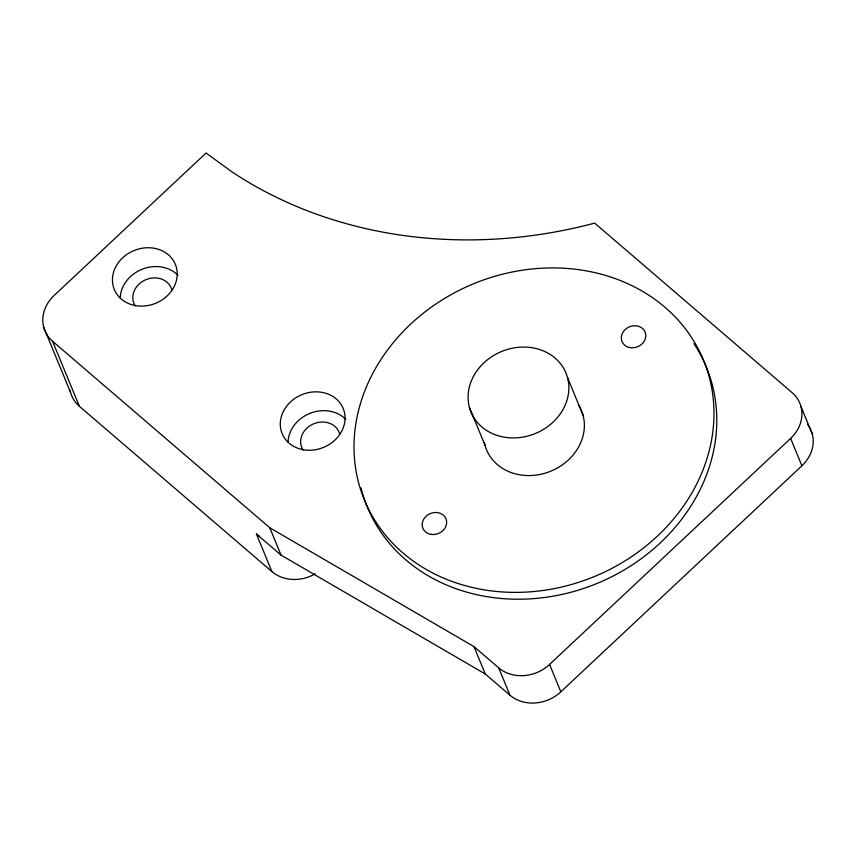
<?xml version="1.0" encoding="UTF-8"?>
<svg xmlns="http://www.w3.org/2000/svg" width="856" height="856" viewBox="0 0 856 856"><rect width="100%" height="100%" fill="white"/><g stroke="black" fill="none" stroke-linecap="round" stroke-linejoin="round"><path stroke-width="1.28" d="M52.58 341.266L269.779 527.767L473.999 646.633L498.674 667.819A36.68 31.672 -22.4 0 0 549.563 664.449L790.623 438.422A36.68 31.672 -22.4 0 0 792.142 392.658L594.685 223.116A442.916 382.418 -22.4 0 1 232.03 171.928L206.071 153.01L54.099 295.513A36.68 31.672 -22.4 0 0 52.58 341.266L79.373 406.29L271.898 571.594A36.68 31.672 -22.4 0 0 315.158 573.852M271.898 571.594L256.383 533.951L281.068 555.137L485.277 674.004L509.962 695.2A36.68 31.672 -22.4 0 0 560.841 691.819L801.901 465.792A36.68 31.672 -22.4 0 0 807.561 424.405M800.97 406.547L812.248 433.917M790.623 438.422L801.901 465.792M567.517 377.55A51.349 44.341 -22.4 0 1 503.981 437.127A51.349 44.341 -22.4 0 1 483.918 362.837A51.349 44.341 -22.4 0 1 567.517 377.55L583.032 415.192M469.43 407.456L484.945 445.099M549.563 664.449L560.841 691.819M498.674 667.819L509.962 695.2M473.999 646.633L485.277 674.004M269.779 527.767L281.068 555.137M43.752 327.377L70.545 392.401M79.373 406.29A36.68 31.672 -22.4 0 1 70.032 390.09M259.304 536.166A36.68 31.672 -22.4 0 1 256.383 533.951M693.895 343.598A183.398 158.349 -22.4 0 1 600.687 581.898A183.398 158.349 -22.4 0 1 360.997 487.909M302.992 449.903A20.17 17.42 -22.4 0 1 313.403 423.923A20.17 17.42 -22.4 0 1 339.693 433.992M135.162 305.785A20.17 17.42 -22.4 0 1 145.563 279.816A20.17 17.42 -22.4 0 1 171.863 289.884M288.044 442.006A33.01 28.505 -22.4 0 1 310.257 413.234A33.01 28.505 -22.4 0 1 345.856 419.494M120.215 297.899A33.01 28.505 -22.4 0 1 142.428 269.126A33.01 28.505 -22.4 0 1 178.016 275.386M578.367 404.599A51.349 44.341 -22.4 0 1 550.504 471.292A51.349 44.341 -22.4 0 1 484.357 442.595M135.516 305.613A33.01 28.505 -22.4 0 0 176.368 267.318A33.01 28.505 -22.4 0 0 122.622 257.859A33.01 28.505 -22.4 0 0 135.516 305.613M303.356 449.732A33.01 28.505 -22.4 0 0 344.198 411.426A33.01 28.505 -22.4 0 0 290.462 401.967A33.01 28.505 -22.4 0 0 303.356 449.732M630.037 347.622A12.476 10.764 -22.4 0 0 645.467 333.155A12.476 10.764 -22.4 0 0 625.158 329.581A12.476 10.764 -22.4 0 0 630.037 347.622M430.9 534.347A12.476 10.764 -22.4 0 0 446.329 519.881A12.476 10.764 -22.4 0 0 426.031 516.307A12.476 10.764 -22.4 0 0 430.9 534.347M482.238 589.517A183.398 158.349 -22.4 0 0 709.153 376.747A183.398 158.349 -22.4 0 0 410.58 324.189A183.398 158.349 -22.4 0 0 482.238 589.517"/></g></svg>
